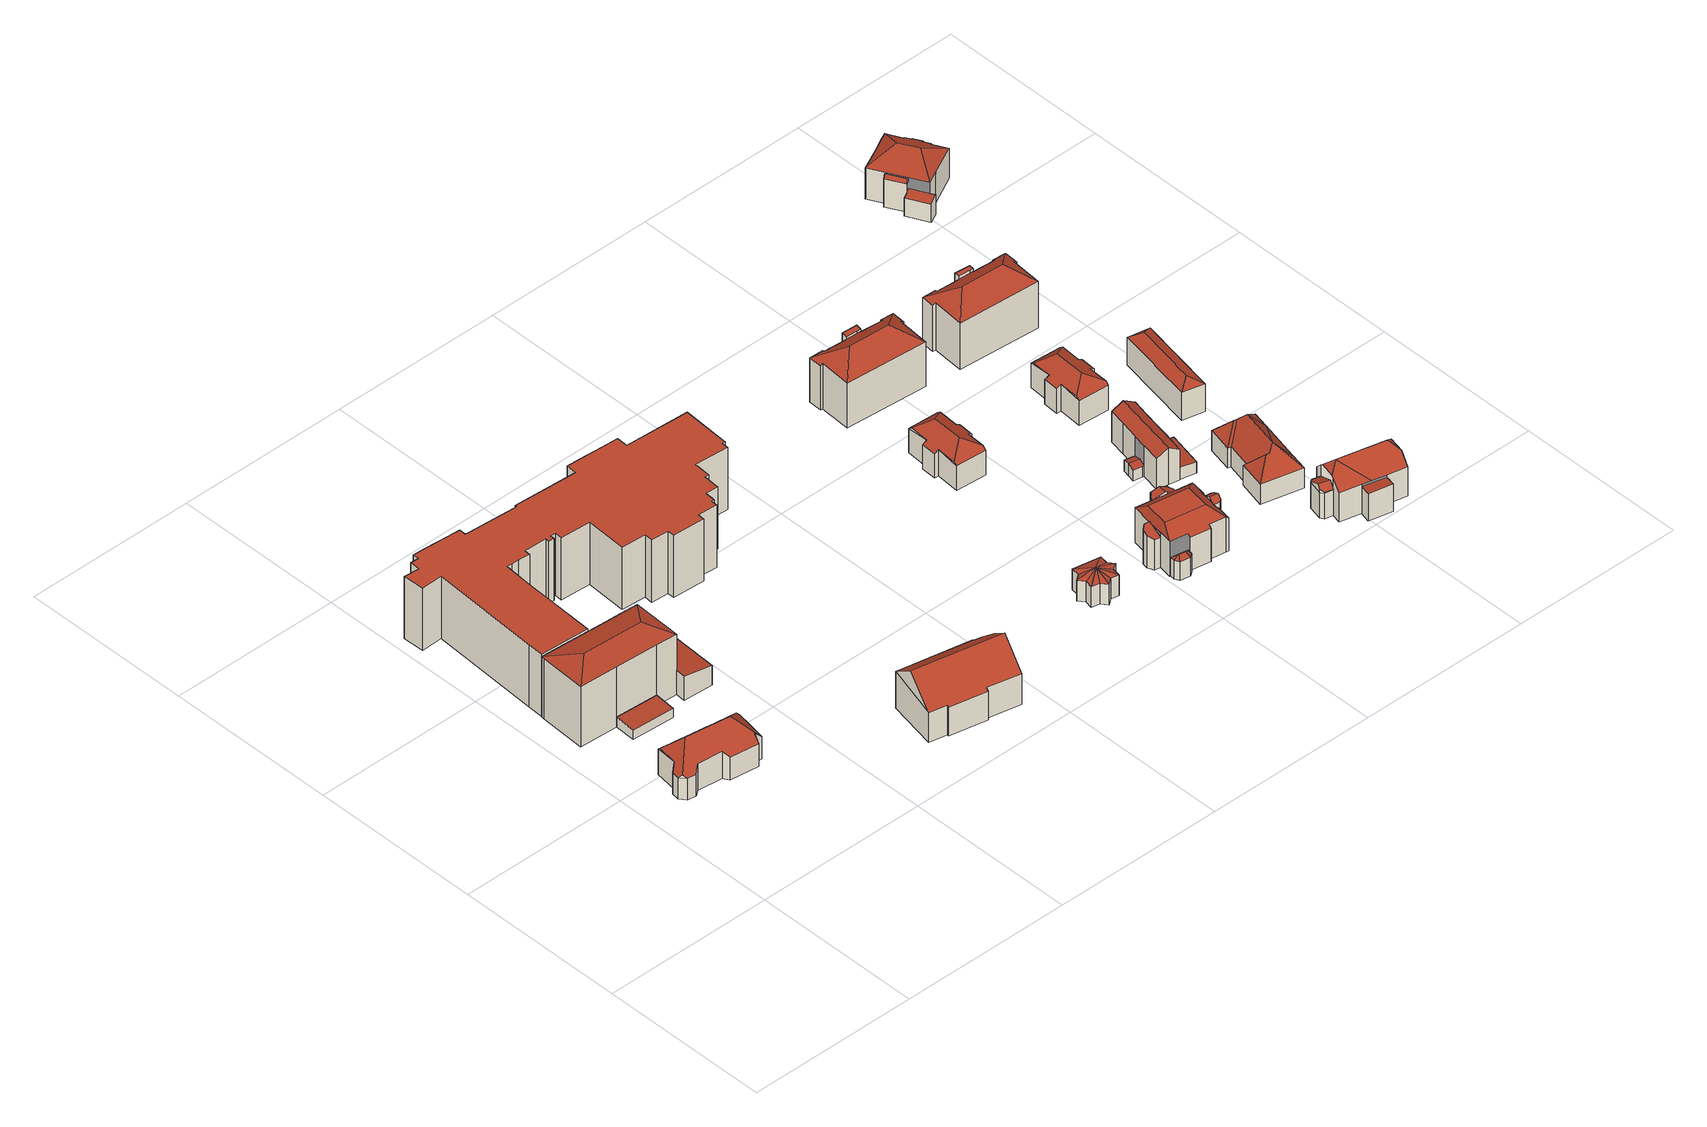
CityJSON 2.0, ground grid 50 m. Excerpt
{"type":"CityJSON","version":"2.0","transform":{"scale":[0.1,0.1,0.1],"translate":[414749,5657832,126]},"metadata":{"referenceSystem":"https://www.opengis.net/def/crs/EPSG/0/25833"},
"CityObjects":{
"building1":{"type":"Building","attributes":{"Dachtyp_tdc":"tdcFreeFormRoof","Gemeindeschluessel":14612000,"Dachneigung":44.97,"QualitaetDacherkennung":56,"Geometrietyp2DReferenz":"3000","measuredHeight":13.41,"function":"31001_9998","roofType":"5000"},"geometry":[{"type":"Solid","lod":"2","boundaries":[[[[0,1,2,3]],[[1,4,5,2]],[[4,6,7,5]],[[6,8,9,7]],[[8,10,11,9]],[[10,12,13,11]],[[12,14,15,13]],[[14,16,17,15]],[[16,18,19,17]],[[18,20,21,19]],[[20,22,23,21]],[[22,24,25,23]],[[24,26,27,25]],[[26,28,27]],[[28,29,30,27]],[[29,31,32,30]],[[31,33,34,32]],[[35,36,37,38]],[[36,39,40,37]],[[39,41,42,40]],[[41,43,44,42]],[[43,45,46,44]],[[45,47,48,46]],[[47,49,50,48]],[[49,51,52,50]],[[51,53,54,52]],[[53,55,56,54]],[[55,57,58,56]],[[57,0,3,58]],[[33,59,34]],[[59,60,61,34]],[[60,62,63,61]],[[62,64,65,63]],[[64,66,67,65]],[[66,68,69,67]],[[68,70,71,69]],[[70,72,73,71]],[[72,74,75,73]],[[74,76,77,75]],[[76,78,79,77]],[[78,80,81,79]],[[80,82,83,81]],[[82,84,85,83]],[[84,86,87,85]],[[86,88,89,87]],[[88,90,91,89]],[[90,92,93,91]],[[92,94,95,93]],[[94,35,38,95]],[[66,64,96,97,98,68]],[[99,100,88,86,84,101]],[[97,96,62,60,59,33,31,29,28,26,24,22,20,18,16,14,12,10,8,6,4,1,0,57,55,53,51,49,47,45,43,41,39,36,35,94,92,90,100,99]],[[70,98,97,99,101,82,80,78,76,74,72]],[[64,62,96]],[[70,68,98]],[[90,88,100]],[[84,82,101]],[[38,37,40,42,44,46,48,50,52,54,56,58,3,2,5,7,9,11,13,15,17,19,21,23,25,27,30,32,34,61,63,65,67,69,71,73,75,77,79,81,83,85,87,89,91,93,95]]]],"semantics":{"surfaces":[{"type":"WallSurface"},{"type":"RoofSurface"},{"type":"GroundSurface"}],"values":[[0,0,0,0,0,0,0,0,0,0,0,0,0,0,0,0,0,0,0,0,0,0,0,0,0,0,0,0,0,0,0,0,0,0,0,0,0,0,0,0,0,0,0,0,0,0,0,0,0,1,1,1,1,0,0,0,0,2]]}}]},
"building2":{"type":"Building","attributes":{"Dachtyp_tdc":"tdcPolyFlatRoof","Gemeindeschluessel":14612000,"Dachneigung":3.15,"QualitaetDacherkennung":56,"Geometrietyp2DReferenz":"3000","measuredHeight":3.17,"function":"31001_9998","roofType":"2100"},"geometry":[{"type":"Solid","lod":"2","boundaries":[[[[102,103,104,105]],[[103,106,107,104]],[[106,108,109,107]],[[108,102,105,109]],[[108,106,103,102]],[[105,104,107,109]]]],"semantics":{"surfaces":[{"type":"WallSurface"},{"type":"RoofSurface"},{"type":"GroundSurface"}],"values":[[0,0,0,0,1,2]]}}]},
"building3":{"type":"Building","attributes":{"name":"Gedenkstätte Bautzner Straße","Gemeindeschluessel":14612000,"Geometrietyp2DReferenz":"3000","function":"31001_3034","roofType":"9999"},"children":["building3-1","building3-2"]},
"building3-1":{"type":"BuildingPart","attributes":{"Dachtyp_tdc":"tdcPolyFlatRoof","Dachneigung":7.97,"QualitaetDacherkennung":81,"Geometrietyp2DReferenz":"3000","measuredHeight":7.47,"roofType":"2100"},"parents":["building3"],"geometry":[{"type":"MultiSurface","lod":"2","boundaries":[[[110,111,112,113]],[[111,114,115,112]],[[114,116,117,115]],[[118,119,120,121]],[[119,110,113,120]],[[119,118,116,114,111,110]],[[113,112,115,117,121,120]]],"semantics":{"surfaces":[{"type":"WallSurface"},{"type":"RoofSurface"},{"type":"GroundSurface"}],"values":[0,0,0,0,0,1,2]}}]},
"building3-2":{"type":"BuildingPart","attributes":{"Dachtyp_tdc":"tdcHipRoof","Dachneigung":15.6,"QualitaetDacherkennung":72,"Geometrietyp2DReferenz":"3000","measuredHeight":20.85,"roofType":"3200"},"parents":["building3"],"geometry":[{"type":"MultiSurface","lod":"2","boundaries":[[[122,123,124,125]],[[123,126,127,124]],[[126,128,129,127]],[[128,130,131,129]],[[130,132,118,121,131]],[[133,134,105,117,116]],[[134,135,109,105]],[[135,122,125,109]],[[133,132,136]],[[126,123,122,137]],[[132,130,128,126,137,136]],[[122,135,134,133,136,137]],[[125,124,127,129,131,121,117,105,109]]],"semantics":{"surfaces":[{"type":"WallSurface"},{"type":"RoofSurface"},{"type":"GroundSurface"}],"values":[0,0,0,0,0,0,0,0,1,1,1,1,2]}}]},
"building4":{"type":"Building","attributes":{"Dachtyp_tdc":"tdcPolyFlatRoof","Gemeindeschluessel":14612000,"Dachneigung":0,"QualitaetDacherkennung":18,"Geometrietyp2DReferenz":"3000","measuredHeight":19.45,"function":"31001_9998","roofType":"1000"},"geometry":[{"type":"Solid","lod":"2","boundaries":[[[[138,139,140,141]],[[139,142,143,140]],[[142,144,145,143]],[[144,146,147,145]],[[146,148,149,147]],[[148,150,151,149]],[[150,152,153,151]],[[152,154,155,153]],[[154,156,157,155]],[[156,158,159,157]],[[158,160,161,159]],[[160,162,163,161]],[[162,164,165,163]],[[164,166,167,165]],[[166,168,169,167]],[[168,170,171,169]],[[170,172,173,171]],[[172,174,175,173]],[[174,176,177,175]],[[176,178,179,177]],[[178,180,181,179]],[[180,182,183,181]],[[182,184,185,183]],[[184,186,187,185]],[[186,188,189,187]],[[188,190,191,189]],[[190,192,193,191]],[[192,194,195,193]],[[194,196,197,195]],[[196,198,199,197]],[[198,200,201,199]],[[200,202,203,201]],[[202,204,205,203]],[[204,206,207,205]],[[206,208,209,207]],[[208,210,211,209]],[[210,212,213,211]],[[212,214,215,213]],[[214,216,217,215]],[[218,219,220,221]],[[219,222,223,220]],[[222,224,225,223]],[[224,226,227,225]],[[226,228,229,227]],[[228,230,231,229]],[[230,232,233,231]],[[232,234,235,233]],[[234,236,237,235]],[[236,238,239,237]],[[216,218,221,217]],[[238,240,241,239]],[[240,242,243,241]],[[242,244,245,243]],[[246,247,248,249,244,242,240,238,236,234,232,230,228,226,224,222,219,218,216,214,212,210,208,206,204,202,200,198,196,194,192,190,188,186,184,182,180,178,176,174,172,170,168,166,164,162,160,158,156,154,152,150,148,146,144,142,139,138]],[[141,140,143,145,147,149,151,153,155,157,159,161,163,165,167,169,171,173,175,177,179,181,183,185,187,189,191,193,195,197,199,201,203,205,207,209,211,213,215,217,221,220,223,225,227,229,231,233,235,237,239,241,243,245,250,251,252,253]],[[244,249,250,245]],[[249,248,251,250]],[[248,247,252,251]],[[247,246,253,252]],[[246,138,141,253]]]],"semantics":{"surfaces":[{"type":"WallSurface"},{"type":"RoofSurface"},{"type":"GroundSurface"}],"values":[[0,0,0,0,0,0,0,0,0,0,0,0,0,0,0,0,0,0,0,0,0,0,0,0,0,0,0,0,0,0,0,0,0,0,0,0,0,0,0,0,0,0,0,0,0,0,0,0,0,0,0,0,0,1,2,0,0,0,0,0]]}}]},
"building5":{"type":"Building","attributes":{"Dachtyp_tdc":"tdcFreeFormRoof","Gemeindeschluessel":14612000,"Dachneigung":42.19,"QualitaetDacherkennung":40,"Geometrietyp2DReferenz":"3000","measuredHeight":16.57,"function":"31001_9998","roofType":"5000"},"geometry":[{"type":"Solid","lod":"2","boundaries":[[[[254,255,256,257]],[[255,258,259,256]],[[258,260,261,259]],[[260,262,263,261]],[[262,264,265,263]],[[264,266,267,265]],[[266,268,269,267]],[[268,270,271,269]],[[270,272,273,271]],[[272,274,275,273]],[[274,254,257,275]],[[276,262,260,258,255,254,277]],[[268,266,264,276,277,274,272,270]],[[264,262,276]],[[254,274,277]],[[257,256,259,261,263,265,267,269,271,273,275]]]],"semantics":{"surfaces":[{"type":"WallSurface"},{"type":"RoofSurface"},{"type":"GroundSurface"}],"values":[[0,0,0,0,0,0,0,0,0,0,0,1,1,0,0,2]]}}]},
"building6":{"type":"Building","attributes":{"Dachtyp_tdc":"tdcFreeFormRoof","Gemeindeschluessel":14612000,"Dachneigung":19.52,"QualitaetDacherkennung":87,"Geometrietyp2DReferenz":"3000","measuredHeight":7.8,"function":"31001_9998","roofType":"5000"},"geometry":[{"type":"Solid","lod":"2","boundaries":[[[[278,279,280,281]],[[279,282,283,280]],[[282,284,285,283]],[[284,286,287,285]],[[286,288,289,287]],[[288,290,291,289]],[[290,292,293,291]],[[292,294,295,293]],[[294,296,297,295]],[[296,298,299,297]],[[298,300,301,299]],[[300,302,303,301]],[[302,304,305,303]],[[304,278,281,305]],[[306,304,302]],[[307,306,302,300]],[[308,309,307,300,298]],[[310,308,298,296]],[[311,310,296,294]],[[311,294,292]],[[309,308,310,311,292,290]],[[312,309,290,288]],[[312,288,286]],[[313,312,286,284]],[[313,284,282]],[[312,313,282,279]],[[309,312,279,278]],[[306,307,309,278,304]],[[281,280,283,285,287,289,291,293,295,297,299,301,303,305]]]],"semantics":{"surfaces":[{"type":"WallSurface"},{"type":"RoofSurface"},{"type":"GroundSurface"}],"values":[[0,0,0,0,0,0,0,0,0,0,0,0,0,0,1,1,1,1,1,1,1,1,1,1,1,1,1,1,2]]}}]},
"building7":{"type":"Building","attributes":{"Dachtyp_tdc":"tdcFreeFormRoof","Gemeindeschluessel":14612000,"Dachneigung":31.27,"QualitaetDacherkennung":52,"Geometrietyp2DReferenz":"3000","measuredHeight":11.12,"function":"31001_9998","roofType":"5000"},"geometry":[{"type":"Solid","lod":"2","boundaries":[[[[314,315,316,317,318,319,320,321]],[[322,323,324]],[[325,326,327]],[[320,328,321]],[[329,317,316]],[[330,331,332,333,334,335,336,337,338,339,340,341]],[[323,322,331,330]],[[322,342,332,331]],[[342,343,333,332]],[[343,326,334,333]],[[326,325,335,334]],[[325,328,336,335]],[[328,320,337,336]],[[320,319,338,337]],[[319,318,339,338]],[[318,317,340,339]],[[317,329,341,340]],[[329,323,330,341]],[[325,327,314,321,328]],[[315,324,323,329,316]],[[322,324,315,314,327,326,343,342]]]],"semantics":{"surfaces":[{"type":"RoofSurface"},{"type":"WallSurface"},{"type":"GroundSurface"}],"values":[[0,1,1,1,1,2,1,1,1,1,1,1,1,1,1,1,1,1,0,0,0]]}}]},
"building8":{"type":"Building","attributes":{"Gemeindeschluessel":14612000,"Geometrietyp2DReferenz":"3000","function":"31001_9998","roofType":"9999"},"children":["building8-1","building8-2","building8-3","building8-4","building8-5"]},
"building8-1":{"type":"BuildingPart","attributes":{"Dachtyp_tdc":"tdcFreeFormRoof","Dachneigung":39.48,"QualitaetDacherkennung":26,"Geometrietyp2DReferenz":"3000","measuredHeight":6.83,"roofType":"5000"},"parents":["building8"],"geometry":[{"type":"MultiSurface","lod":"2","boundaries":[[[344,345,346,347]],[[345,348,349,346]],[[348,350,351,349]],[[350,352,353,351]],[[352,354,355,353]],[[356,357,350,348]],[[358,356,348,345]],[[358,345,344,359]],[[360,357,356,358,359,354]],[[360,354,352]],[[357,360,352,350]],[[355,361,347,346,349,351,353]]],"semantics":{"surfaces":[{"type":"WallSurface"},{"type":"RoofSurface"},{"type":"GroundSurface"}],"values":[0,0,0,0,0,1,1,1,1,1,1,2]}}]},
"building8-2":{"type":"BuildingPart","attributes":{"Dachtyp_tdc":"tdcFreeFormRoof","Dachneigung":15.06,"QualitaetDacherkennung":33,"Geometrietyp2DReferenz":"3000","measuredHeight":11.76,"roofType":"5000"},"parents":["building8"],"geometry":[{"type":"MultiSurface","lod":"2","boundaries":[[[362,363,364,365]],[[366,367,368,369]],[[367,370,371,368]],[[370,372,373,371]],[[372,374,375,373]],[[374,376,377,375]],[[376,378,379,377]],[[378,362,365,379]],[[374,372,370,367,366,380]],[[380,381,382,363,362,378,376,374]],[[365,364,383,384,369,368,371,373,375,377,379]]],"semantics":{"surfaces":[{"type":"WallSurface"},{"type":"RoofSurface"},{"type":"GroundSurface"}],"values":[0,0,0,0,0,0,0,0,1,1,2]}}]},
"building8-3":{"type":"BuildingPart","attributes":{"Dachtyp_tdc":"tdcCutTentRoof","Dachneigung":0.516,"QualitaetDacherkennung":58,"Geometrietyp2DReferenz":"3000","measuredHeight":13.67,"roofType":"9999"},"parents":["building8"],"geometry":[{"type":"MultiSurface","lod":"2","boundaries":[[[385,364,363]],[[385,386,387,364]],[[386,388,389,387]],[[388,390,391,389]],[[390,392,393,391]],[[392,394,395,393]],[[394,396,395]],[[397,398,399,400,401]],[[398,402,403,399]],[[402,404,405,403]],[[404,406,407,405]],[[406,408,409,407]],[[408,410,411,409]],[[410,412,413,411]],[[412,414,344,347,413]],[[415,416,417,418]],[[416,419,417]],[[386,385,381,420,366,421,422,423]],[[408,406,404,402,398,397,424,425,394,392,390,388,386,423,426]],[[415,427,414,412,410,408,426,428]],[[421,429,430,416,415,428,422]],[[428,426,423,422]],[[431,432,369,384,383,364,387,389,391,393,395,400,399,403,405,407,409,411,413,347,361,355,418,417]],[[430,429,431]],[[429,421,432,431]],[[421,366,369,432]]],"semantics":{"surfaces":[{"type":"WallSurface"},{"type":"RoofSurface"},{"type":"GroundSurface"}],"values":[0,0,0,0,0,0,0,0,0,0,0,0,0,0,0,0,0,1,1,1,1,1,2,0,0,0]}}]},
"building8-4":{"type":"BuildingPart","attributes":{"Dachtyp_tdc":"tdcFreeFormRoof","Dachneigung":31.29,"QualitaetDacherkennung":50,"Geometrietyp2DReferenz":"3000","measuredHeight":11.97,"roofType":"5000"},"parents":["building8"],"geometry":[{"type":"MultiSurface","lod":"2","boundaries":[[[396,433,434,395]],[[433,435,436,434]],[[435,437,438,436]],[[437,439,440,438]],[[439,441,399,440]],[[441,401,400,399]],[[442,443,444,424,401,441,439]],[[445,433,396,425,444,443]],[[435,445,443,442,437]],[[433,445,435]],[[437,442,439]],[[434,436,438,440,399,400,395]]],"semantics":{"surfaces":[{"type":"WallSurface"},{"type":"RoofSurface"},{"type":"GroundSurface"}],"values":[0,0,0,0,0,0,1,1,0,0,0,2]}}]},
"building8-5":{"type":"BuildingPart","attributes":{"Dachtyp_tdc":"tdcFreeFormRoof","Dachneigung":19.34,"QualitaetDacherkennung":22,"Geometrietyp2DReferenz":"3000","measuredHeight":11.02,"roofType":"5000"},"parents":["building8"],"geometry":[{"type":"MultiSurface","lod":"2","boundaries":[[[419,446,447,417]],[[446,448,449,447]],[[448,450,451,449]],[[450,452,453,451]],[[452,430,431,453]],[[446,419,454,455,450,448]],[[454,430,452,455]],[[419,430,454]],[[452,450,455]],[[417,447,449,451,453,431]]],"semantics":{"surfaces":[{"type":"WallSurface"},{"type":"RoofSurface"},{"type":"GroundSurface"}],"values":[0,0,0,0,0,1,1,0,0,2]}}]},
"building9":{"type":"Building","attributes":{"Gemeindeschluessel":14612000,"Geometrietyp2DReferenz":"3000","function":"31001_9998","roofType":"9999"},"children":["building9-1","building9-2"]},
"building9-1":{"type":"BuildingPart","attributes":{"Dachtyp_tdc":"tdcHipRoof","Dachneigung":31.87,"QualitaetDacherkennung":64,"Geometrietyp2DReferenz":"3000","measuredHeight":18.07,"roofType":"3200"},"parents":["building9"],"geometry":[{"type":"MultiSurface","lod":"2","boundaries":[[[456,457,458,459]],[[457,460,461,458]],[[460,462,463,461]],[[462,464,465,463]],[[464,466,467,465]],[[466,468,469,467]],[[468,470,471,469]],[[470,472,473,471]],[[472,474,475,473]],[[474,476,477,475]],[[476,478,479,477]],[[478,480,481,479]],[[480,482,483,481]],[[476,474,472,470,484]],[[468,466,464,462,485]],[[470,468,485,484]],[[462,460,457,456,482,480,478,476,484,485]],[[483,459,458,461,463,465,467,469,471,473,475,477,479,481]]],"semantics":{"surfaces":[{"type":"WallSurface"},{"type":"RoofSurface"},{"type":"GroundSurface"}],"values":[0,0,0,0,0,0,0,0,0,0,0,0,0,1,1,1,1,2]}}]},
"building9-2":{"type":"BuildingPart","attributes":{"Dachtyp_tdc":"tdcPolyFlatRoof","Dachneigung":9.2,"QualitaetDacherkennung":38,"Geometrietyp2DReferenz":"3000","measuredHeight":15.44,"roofType":"2100"},"parents":["building9"],"geometry":[{"type":"MultiSurface","lod":"2","boundaries":[[[486,487,459,488]],[[487,456,459]],[[489,483,482]],[[489,490,491,483]],[[490,486,488,491]],[[490,489,487,486]],[[488,459,483,491]]],"semantics":{"surfaces":[{"type":"WallSurface"},{"type":"RoofSurface"},{"type":"GroundSurface"}],"values":[0,0,0,0,0,1,2]}}]},
"building10":{"type":"Building","attributes":{"Gemeindeschluessel":14612000,"Geometrietyp2DReferenz":"3000","function":"31001_9998","roofType":"9999"},"children":["building10-1","building10-2"]},
"building10-1":{"type":"BuildingPart","attributes":{"Dachtyp_tdc":"tdcGableRoof","Dachneigung":30.83,"QualitaetDacherkennung":59,"Geometrietyp2DReferenz":"3000","measuredHeight":11.52,"roofType":"3100"},"parents":["building10"],"geometry":[{"type":"MultiSurface","lod":"2","boundaries":[[[492,493,494,495]],[[493,496,497,494]],[[496,498,499,497]],[[498,500,501,499]],[[500,502,503,501]],[[502,504,503]],[[505,506,507]],[[505,508,509,506]],[[508,510,511,509]],[[510,512,513,511]],[[512,514,515,513]],[[514,516,517,515]],[[516,492,495,517]],[[512,510,508,505,502,500,498]],[[498,496,493,492,516,514,512]],[[495,494,497,499,501,503,518,506,509,511,513,515,517]]],"semantics":{"surfaces":[{"type":"WallSurface"},{"type":"RoofSurface"},{"type":"GroundSurface"}],"values":[0,0,0,0,0,0,0,0,0,0,0,0,0,1,1,2]}}]},
"building10-2":{"type":"BuildingPart","attributes":{"Dachtyp_tdc":"tdcGableRoof","Dachneigung":16.11,"QualitaetDacherkennung":32,"Geometrietyp2DReferenz":"3000","measuredHeight":3.92,"roofType":"3100"},"parents":["building10"],"geometry":[{"type":"MultiSurface","lod":"2","boundaries":[[[504,519,520,503]],[[519,521,522,520]],[[521,523,524,522]],[[523,525,526,524]],[[525,527,528,526]],[[527,507,506,528]],[[523,521,519,504,529]],[[529,507,527,525,523]],[[506,518,503,520,522,524,526,528]]],"semantics":{"surfaces":[{"type":"WallSurface"},{"type":"RoofSurface"},{"type":"GroundSurface"}],"values":[0,0,0,0,0,0,1,1,2]}}]},
"building11":{"type":"Building","attributes":{"Dachtyp_tdc":"tdcPolyFlatRoof","Gemeindeschluessel":14612000,"Dachneigung":3.4,"QualitaetDacherkennung":66,"Geometrietyp2DReferenz":"3000","measuredHeight":3.81,"function":"31001_9998","roofType":"2100"},"geometry":[{"type":"Solid","lod":"2","boundaries":[[[[530,531,532,533]],[[531,534,535,532]],[[534,536,537,535]],[[536,538,539,537]],[[538,530,533,539]],[[538,536,534,531,530]],[[533,532,535,537,539]]]],"semantics":{"surfaces":[{"type":"WallSurface"},{"type":"RoofSurface"},{"type":"GroundSurface"}],"values":[[0,0,0,0,0,1,2]]}}]},
"building12":{"type":"Building","attributes":{"Dachtyp_tdc":"tdcFreeFormRoof","Gemeindeschluessel":14612000,"Dachneigung":31,"QualitaetDacherkennung":53,"Geometrietyp2DReferenz":"3000","measuredHeight":11.06,"function":"31001_9998","roofType":"5000"},"geometry":[{"type":"Solid","lod":"2","boundaries":[[[[540,541,542,543]],[[541,544,545,542]],[[544,546,547,545]],[[546,548,549,547]],[[548,550,551,549]],[[550,552,553,551]],[[552,554,555,553]],[[554,556,557,555]],[[556,558,559,557]],[[558,560,561,559]],[[560,562,563,561]],[[562,540,543,563]],[[564,565,552,550,566]],[[562,567,568,569,540]],[[568,564,566,548,546,544,541,569]],[[554,565,564,568,567,560,558,556]],[[541,540,569]],[[550,548,566]],[[554,552,565]],[[562,560,567]],[[543,542,545,547,549,551,553,555,557,559,561,563]]]],"semantics":{"surfaces":[{"type":"WallSurface"},{"type":"RoofSurface"},{"type":"GroundSurface"}],"values":[[0,0,0,0,0,0,0,0,0,0,0,0,1,1,1,1,0,0,0,0,2]]}}]},
"building13":{"type":"Building","attributes":{"Dachtyp_tdc":"tdcFreeFormRoof","Gemeindeschluessel":14612000,"Dachneigung":48.65,"QualitaetDacherkennung":15,"Geometrietyp2DReferenz":"3000","measuredHeight":12.59,"function":"31001_9998","roofType":"5000"},"geometry":[{"type":"Solid","lod":"2","boundaries":[[[[570,571,572,573]],[[571,574,575,572]],[[574,576,577,575]],[[576,578,579,577]],[[578,580,581,579]],[[580,582,583,581]],[[582,584,585,583]],[[584,586,587,585]],[[586,588,589,587]],[[588,570,573,589]],[[590,584,582]],[[591,584,590]],[[591,586,584]],[[586,591,588]],[[592,593,590,582,580]],[[592,580,578]],[[593,592,578,576]],[[594,591,590,593,576,574]],[[595,594,574,571]],[[595,571,570]],[[591,594,595,570,588]],[[573,572,575,577,579,581,583,585,587,589]]]],"semantics":{"surfaces":[{"type":"WallSurface"},{"type":"RoofSurface"},{"type":"GroundSurface"}],"values":[[0,0,0,0,0,0,0,0,0,0,1,1,1,1,1,1,1,1,1,1,1,2]]}}]},
"building14":{"type":"Building","attributes":{"Gemeindeschluessel":14612000,"Geometrietyp2DReferenz":"3000","function":"31001_9998","roofType":"9999"},"children":["building14-1","building14-2","building14-3","building14-4"]},
"building14-1":{"type":"BuildingPart","attributes":{"Dachtyp_tdc":"tdcHippedGableRoof","Dachneigung":43.84,"QualitaetDacherkennung":66,"Geometrietyp2DReferenz":"3000","measuredHeight":14.45,"roofType":"3300"},"parents":["building14"],"geometry":[{"type":"MultiSurface","lod":"2","boundaries":[[[596,597,598,599]],[[597,600,598]],[[601,602,603,604,605]],[[602,606,607,603]],[[606,608,609,607]],[[610,611,612,613]],[[611,614,615,612]],[[614,616,617,615]],[[616,618,619,617]],[[618,620,621,619]],[[620,622,623,621]],[[622,624,623]],[[625,626,627]],[[625,596,599,626]],[[618,616,628]],[[629,630,631]],[[616,614,611,610,632,631,628]],[[632,608,606,602,601,629,631]],[[633,622,620,618,628,631]],[[630,597,596,625,633,631]],[[599,598,634,635,604,603,607,636,612,615,617,619,621,623,637,626]]],"semantics":{"surfaces":[{"type":"WallSurface"},{"type":"RoofSurface"},{"type":"GroundSurface"}],"values":[0,0,0,0,0,0,0,0,0,0,0,0,0,0,1,1,1,1,1,1,2]}}]},
"building14-2":{"type":"BuildingPart","attributes":{"Dachtyp_tdc":"tdcPolyFlatRoof","Dachneigung":4.74,"QualitaetDacherkennung":50,"Geometrietyp2DReferenz":"3000","measuredHeight":8.52,"roofType":"2100"},"parents":["building14"],"geometry":[{"type":"MultiSurface","lod":"2","boundaries":[[[638,627,626,639]],[[624,640,641,623]],[[640,638,639,641]],[[640,624,642,627,638]],[[639,626,637,623,641]]],"semantics":{"surfaces":[{"type":"WallSurface"},{"type":"RoofSurface"},{"type":"GroundSurface"}],"values":[0,0,0,1,2]}}]},
"building14-3":{"type":"BuildingPart","attributes":{"Dachtyp_tdc":"tdcPolyFlatRoof","Dachneigung":0,"QualitaetDacherkennung":53,"Geometrietyp2DReferenz":"3000","measuredHeight":4.84,"roofType":"1000"},"parents":["building14"],"geometry":[{"type":"MultiSurface","lod":"2","boundaries":[[[609,643,644,607]],[[643,645,646,644]],[[645,613,612,646]],[[613,645,643,609,647]],[[607,644,646,612,636]]],"semantics":{"surfaces":[{"type":"WallSurface"},{"type":"RoofSurface"},{"type":"GroundSurface"}],"values":[0,0,0,1,2]}}]},
"building14-4":{"type":"BuildingPart","attributes":{"Dachtyp_tdc":"tdcFreeFormRoof","Dachneigung":25.86,"QualitaetDacherkennung":14,"Geometrietyp2DReferenz":"3000","measuredHeight":10.01,"roofType":"5000"},"parents":["building14"],"geometry":[{"type":"MultiSurface","lod":"2","boundaries":[[[600,648,649,598]],[[648,650,651,649]],[[650,652,653,651]],[[652,654,655,653]],[[654,605,604,655]],[[656,657,658,659,660,661]],[[659,662,605,654,663,660]],[[650,661,660,663,652]],[[652,663,654]],[[648,656,661,650]],[[600,657,656,648]],[[649,651,653,655,604,635,634,598]]],"semantics":{"surfaces":[{"type":"WallSurface"},{"type":"RoofSurface"},{"type":"GroundSurface"}],"values":[0,0,0,0,0,1,1,0,0,0,0,2]}}]},
"building15":{"type":"Building","attributes":{"Gemeindeschluessel":14612000,"Geometrietyp2DReferenz":"3000","function":"31001_9998","roofType":"9999"},"children":["building15-1","building15-2"]},
"building15-1":{"type":"BuildingPart","attributes":{"Dachtyp_tdc":"tdcHipRoof","Dachneigung":30.81,"QualitaetDacherkennung":68,"Geometrietyp2DReferenz":"3000","measuredHeight":18.36,"roofType":"3200"},"parents":["building15"],"geometry":[{"type":"MultiSurface","lod":"2","boundaries":[[[664,665,666,667]],[[665,668,669,666]],[[668,670,671,669]],[[670,672,673,671]],[[672,674,675,673]],[[674,676,677,675]],[[676,678,679,677]],[[678,680,681,679]],[[680,682,683,681]],[[682,684,685,683]],[[684,686,687,685]],[[686,688,687]],[[688,689,690,687]],[[689,691,692,690]],[[691,693,694,692]],[[688,686,684,682,680,695]],[[678,676,674,672,670,696]],[[680,678,696,695]],[[670,668,665,664,693,691,689,688,695,696]],[[694,667,666,669,671,673,675,677,679,681,683,685,687,690,692]]],"semantics":{"surfaces":[{"type":"WallSurface"},{"type":"RoofSurface"},{"type":"GroundSurface"}],"values":[0,0,0,0,0,0,0,0,0,0,0,0,0,0,0,1,1,1,1,2]}}]},
"building15-2":{"type":"BuildingPart","attributes":{"Dachtyp_tdc":"tdcPolyFlatRoof","Dachneigung":0,"QualitaetDacherkennung":40,"Geometrietyp2DReferenz":"3000","measuredHeight":15.67,"roofType":"1000"},"parents":["building15"],"geometry":[{"type":"MultiSurface","lod":"2","boundaries":[[[697,698,699,694,693]],[[698,700,701,699]],[[700,702,664,667,701]],[[702,700,698,697]],[[694,699,701,667]]],"semantics":{"surfaces":[{"type":"WallSurface"},{"type":"RoofSurface"},{"type":"GroundSurface"}],"values":[0,0,0,1,2]}}]},
"building16":{"type":"Building","attributes":{"Dachtyp_tdc":"tdcFreeFormRoof","Gemeindeschluessel":14612000,"Dachneigung":27.84,"QualitaetDacherkennung":8,"Geometrietyp2DReferenz":"3000","measuredHeight":10.43,"function":"31001_9998","roofType":"5000"},"geometry":[{"type":"Solid","lod":"2","boundaries":[[[[703,704,705,706]],[[704,707,708,705]],[[707,709,710,708]],[[709,703,706,710]],[[711,712,709,707]],[[711,707,704]],[[712,711,704,703]],[[712,703,709]],[[706,705,708,710]]]],"semantics":{"surfaces":[{"type":"WallSurface"},{"type":"RoofSurface"},{"type":"GroundSurface"}],"values":[[0,0,0,0,1,1,1,1,2]]}}]},
"building17":{"type":"Building","attributes":{"Gemeindeschluessel":14612000,"Geometrietyp2DReferenz":"3000","function":"31001_9998","roofType":"9999"},"children":["building17-1","building17-2","building17-3"]},
"building17-1":{"type":"BuildingPart","attributes":{"Dachtyp_tdc":"tdcPolyFlatRoof","Dachneigung":14.87,"QualitaetDacherkennung":42,"Geometrietyp2DReferenz":"3000","measuredHeight":6.38,"roofType":"2100"},"parents":["building17"],"geometry":[{"type":"MultiSurface","lod":"2","boundaries":[[[713,714,715,716]],[[714,717,718,715]],[[717,719,720,718]],[[719,721,722,720]],[[719,717,714,713,723,721]],[[722,724,716,715,718,720]]],"semantics":{"surfaces":[{"type":"WallSurface"},{"type":"RoofSurface"},{"type":"GroundSurface"}],"values":[0,0,0,0,1,2]}}]},
"building17-2":{"type":"BuildingPart","attributes":{"Dachtyp_tdc":"tdcHipRoof","Dachneigung":18.14,"QualitaetDacherkennung":30,"Geometrietyp2DReferenz":"3000","measuredHeight":12.38,"roofType":"3200"},"parents":["building17"],"geometry":[{"type":"MultiSurface","lod":"2","boundaries":[[[725,726,727,728]],[[726,729,730,727]],[[729,731,732,730]],[[731,733,734,732]],[[733,735,736,734]],[[735,737,738,736]],[[737,739,740,738]],[[739,741,742,740]],[[741,743,744,742]],[[743,745,746,744]],[[745,747,748,746]],[[747,749,750,748]],[[749,751,752,750]],[[751,753,754,752]],[[753,755,713,716,754]],[[756,757,758]],[[756,725,728,757]],[[755,753,751,759]],[[733,731,729,726,725,760]],[[751,749,747,745,743,741,739,737,735,733,760,759]],[[725,756,755,759,760]],[[728,727,730,732,734,736,738,740,742,744,746,748,750,752,754,716,724,757]]],"semantics":{"surfaces":[{"type":"WallSurface"},{"type":"RoofSurface"},{"type":"GroundSurface"}],"values":[0,0,0,0,0,0,0,0,0,0,0,0,0,0,0,0,0,1,1,1,1,2]}}]},
"building17-3":{"type":"BuildingPart","attributes":{"Dachtyp_tdc":"tdcFreeFormRoof","Dachneigung":59.77,"QualitaetDacherkennung":29,"Geometrietyp2DReferenz":"3000","measuredHeight":9.95,"roofType":"5000"},"parents":["building17"],"geometry":[{"type":"MultiSurface","lod":"2","boundaries":[[[761,762,763,722,721]],[[762,758,757,763]],[[764,765,766,758]],[[764,758,762]],[[765,764,762,761]],[[765,761,766]],[[722,763,757,724]]],"semantics":{"surfaces":[{"type":"WallSurface"},{"type":"RoofSurface"},{"type":"GroundSurface"}],"values":[0,0,1,0,1,0,2]}}]}
},
"vertices":[
[237,472,108],[238,472,107],[238,472,36],[237,472,36],[239,472,107],[239,472,36],[240,472,107],[240,472,36],[241,472,107],[241,472,36],[242,472,107],[242,472,36],[243,471,107],[243,471,36],[244,471,107],[244,471,36],[245,471,107],[245,471,36],[246,470,108],[246,470,36],[247,470,108],[247,470,36],[247,469,108],[247,469,36],[248,469,109],[248,469,36],[249,468,109],[249,468,36],[249,468,110],[250,467,110],[250,467,36],[250,466,111],[250,466,36],[251,465,112],[251,465,36],[186,482,105],[185,472,115],[185,472,36],[186,482,36],[229,466,114],[229,466,36],[230,467,113],[230,467,36],[230,468,112],[230,468,36],[231,468,112],[231,468,36],[231,469,111],[231,469,36],[232,470,110],[232,470,36],[233,470,110],[233,470,36],[234,471,109],[234,471,36],[235,471,108],[235,471,36],[236,472,108],[236,472,36],[251,465,113],[252,464,113],[252,464,36],[252,463,114],[252,463,36],[344,451,105],[344,451,36],[333,404,109],[333,404,36],[326,355,107],[326,355,36],[305,357,126],[305,357,36],[303,340,106],[303,340,36],[219,351,106],[219,351,36],[209,367,121],[209,367,36],[136,375,119],[136,375,36],[119,363,104],[119,363,36],[95,366,103],[95,366,36],[81,384,103],[81,384,36],[85,407,103],[85,407,36],[99,418,120],[99,418,36],[108,482,116],[108,482,36],[160,475,115],[160,475,36],[162,485,105],[162,485,36],[335,452,114],[272,404,170],[309,357,126],[140,422,170],[108,476,121],[88,376,112],
[276,665,73],[273,605,70],[273,605,41],[276,665,41],[149,612,70],[149,612,41],[152,672,73],[152,672,41],
[433,829,103],[422,628,103],[422,628,41],[433,829,41],[335,633,116],[335,633,41],[337,661,116],[337,661,41],[345,805,116],[347,834,116],[347,834,41],[345,805,41],
[39,678,229],[47,812,229],[47,812,41],[39,678,41],[48,822,229],[48,822,41],[191,814,229],[191,814,41],[214,812,229],[214,812,41],[345,805,229],[337,661,229],[276,665,229],[152,672,229],[292,735,249],[113,745,249],
[48,822,236],[51,868,236],[51,868,42],[48,822,42],[71,1193,236],[71,1193,42],[8,1192,236],[8,1192,42],[7,1254,236],[7,1254,42],[51,1251,236],[51,1251,42],[53,1280,236],[53,1280,42],[76,1279,236],[76,1279,42],[77,1297,236],[77,1297,42],[113,1295,236],[113,1295,42],[183,1290,236],[183,1290,42],[220,1287,236],[220,1287,42],[219,1267,236],[219,1267,42],[229,1266,236],[229,1266,42],[370,1257,236],[370,1257,42],[377,1257,236],[377,1257,42],[378,1262,236],[378,1262,42],[564,1251,236],[564,1251,42],[567,1282,236],[567,1282,42],[605,1280,236],[605,1280,42],[675,1276,236],[675,1276,42],[723,1273,236],[723,1273,42],[721,1240,236],[721,1240,42],[909,1229,236],[909,1229,42],[900,1088,236],[900,1088,42],[891,1088,236],[891,1088,42],[890,1069,236],[890,1069,42],[792,1075,236],[792,1075,42],[789,1027,236],[789,1027,42],[777,1027,236],[777,1027,42],[774,980,236],[774,980,42],[737,982,236],[737,982,42],[736,959,236],[736,959,42],[735,952,236],[735,952,42],[727,952,236],[727,952,42],[726,933,236],[726,933,42],[670,936,236],[670,936,42],[669,918,236],[669,918,42],[575,923,236],[575,923,42],[576,943,236],[576,943,42],[526,946,236],[528,971,236],[528,971,42],[526,946,42],[456,975,236],[456,975,42],[463,1095,236],[463,1095,42],[375,1100,236],[375,1100,42],[376,1121,236],[376,1121,42],[362,1122,236],[362,1122,42],[361,1110,236],[361,1110,42],[344,1111,236],[344,1111,42],[345,1122,236],[345,1122,42],[280,1125,236],[280,1125,42],[279,1108,236],[279,1108,42],[246,1110,236],[246,1110,42],[225,1111,236],[225,1111,42],[191,814,236],[204,1038,236],[206,1071,236],[209,1112,236],[209,1112,42],[206,1071,42],[204,1038,42],[191,814,42],
[709,297,121],[921,255,121],[921,255,7],[709,297,7],[920,250,125],[920,250,7],[947,244,124],[947,244,7],[962,222,138],[962,222,7],[936,100,102],[936,100,7],[840,120,103],[840,120,7],[838,113,96],[838,113,7],[730,135,96],[730,135,7],[730,140,100],[730,140,7],[679,150,100],[679,150,7],[952,176,173],[695,229,173],
[1383,255,70],[1379,232,70],[1379,232,6],[1383,255,6],[1356,236,70],[1356,236,6],[1338,223,70],[1338,223,6],[1325,241,70],[1325,241,6],[1301,245,70],[1301,245,6],[1305,268,70],[1305,268,6],[1292,285,70],[1292,285,6],[1291,286,70],[1291,286,6],[1310,300,70],[1310,300,6],[1313,324,70],[1313,324,6],[1393,310,70],[1393,310,6],[1389,286,70],[1389,286,6],[1402,268,70],[1402,268,6],[1351,278,83],[1349,279,84],[1345,279,84],[1347,278,84],[1344,279,83],[1294,286,71],[1347,277,84],[1346,276,84],
[1380,786,155],[1386,875,155],[1344,913,127],[1340,856,127],[1327,857,119],[1325,813,119],[1337,812,127],[1333,753,127],[1430,850,127],[1435,918,120],[1434,908,127],[1422,738,120],[1427,805,127],[1423,748,128],[1332,744,120],[1345,924,119],[1435,918,44],[1430,850,44],[1442,849,44],[1439,805,44],[1427,805,44],[1422,738,44],[1332,744,44],[1337,812,44],[1325,813,44],[1327,857,44],[1340,856,44],[1345,924,44],[1442,849,120],[1439,805,120],
[1551,168,81],[1550,161,81],[1550,161,23],[1551,168,23],[1538,152,81],[1538,152,23],[1508,157,81],[1508,157,23],[1501,171,81],[1501,171,23],[1503,185,81],[1503,185,23],[1534,166,92],[1517,169,92],[1540,167,90],[1553,176,81],[1512,172,90],[1553,176,23],
[1644,324,126],[1642,312,126],[1642,312,23],[1644,324,23],[1576,323,132],[1578,333,132],[1578,333,23],[1576,323,23],[1587,341,134],[1587,341,23],[1588,346,134],[1588,346,23],[1614,342,141],[1614,342,23],[1636,338,131],[1636,338,23],[1636,333,131],[1636,333,23],[1610,317,141],[1630,314,132],[1632,313,131],[1632,313,23],[1610,317,23],
[1642,312,132],[1686,304,132],[1686,304,23],[1691,303,127],[1691,303,23],[1684,262,127],[1684,262,23],[1679,263,132],[1679,263,23],[1677,251,132],[1677,251,23],[1677,251,130],[1670,214,132],[1670,213,132],[1670,213,23],[1670,214,23],[1670,214,130],[1667,201,132],[1667,201,23],[1674,200,126],[1674,200,23],[1667,157,126],[1667,157,23],[1660,158,132],[1660,158,23],[1612,166,132],[1612,166,23],[1610,158,125],[1610,158,23],[1551,168,125],[1500,185,132],[1507,224,132],[1507,224,23],[1500,185,23],[1507,224,117],[1610,317,132],[1526,332,132],[1530,293,159],[1648,273,159],[1670,216,132],[1676,248,132],[1634,200,160],[1553,176,132],[1517,220,160],[1515,271,131],[1515,271,132],[1515,271,23],[1526,332,23],
[1696,248,130],[1696,248,23],[1699,242,130],[1699,242,23],[1694,213,130],[1694,213,23],[1689,210,130],[1689,210,23],[1670,213,130],[1694,213,133],[1696,225,143],[1673,229,143],[1699,242,133],
[1491,227,117],[1491,227,23],[1483,244,123],[1483,244,23],[1486,262,129],[1486,262,23],[1501,274,132],[1501,274,23],[1515,270,134],[1499,272,134],
[1447,1197,192],[1513,1192,192],[1513,1192,49],[1447,1197,49],[1514,1200,187],[1514,1200,49],[1553,1197,187],[1553,1197,49],[1550,1158,186],[1550,1158,49],[1542,1159,191],[1542,1159,49],[1536,1067,188],[1536,1067,49],[1296,1084,188],[1296,1084,49],[1302,1176,191],[1302,1176,49],[1295,1176,186],[1295,1176,49],[1297,1215,187],[1297,1215,49],[1337,1213,187],[1337,1213,49],[1336,1205,192],[1336,1205,49],[1402,1200,192],[1402,1200,49],[1359,1145,229],[1482,1137,229],
[1448,1212,203],[1447,1197,200],[1448,1212,49],[1402,1200,200],[1403,1215,203],[1403,1215,49],
[1776,520,126],[1768,481,126],[1768,481,30],[1776,520,30],[1755,419,126],[1755,419,30],[1724,425,145],[1724,425,30],[1691,432,125],[1691,432,30],[1702,487,125],[1702,487,30],[1702,487,63],[1711,529,125],[1711,529,30],[1711,529,63],[1722,581,125],[1722,581,30],[1733,632,125],[1733,632,30],[1765,625,145],[1765,625,30],[1797,618,126],[1797,618,30],[1786,568,126],[1786,568,30],[1707,507,30],
[1698,488,63],[1698,488,30],[1672,493,63],[1672,493,30],[1677,513,69],[1677,513,30],[1682,535,63],[1682,535,30],[1707,530,63],[1707,530,30],[1707,507,69],
[1755,419,70],[1768,481,70],[1768,481,32],[1755,419,32],[1776,520,70],[1776,520,32],[1823,512,67],[1823,512,32],[1800,409,67],[1800,409,32],
[1707,717,120],[1712,785,127],[1712,785,44],[1707,717,44],[1699,786,120],[1699,786,44],[1702,830,120],[1702,830,44],[1715,829,127],[1715,829,44],[1720,897,120],[1720,897,44],[1810,891,120],[1810,891,44],[1805,823,127],[1805,823,44],[1817,822,120],[1817,822,44],[1814,778,120],[1814,778,44],[1802,779,127],[1802,779,44],[1797,711,120],[1797,711,44],[1761,850,154],[1809,881,127],[1719,887,127],[1798,720,127],[1755,758,154],[1708,727,127],
[1846,238,75],[1865,317,75],[1865,317,13],[1846,238,13],[1873,315,75],[1873,315,13],[1890,385,75],[1890,385,13],[1881,387,75],[1881,387,13],[1898,460,75],[1898,460,13],[2015,433,75],[2015,433,13],[2004,385,75],[2004,385,13],[1976,262,75],[1976,262,13],[1964,210,75],[1964,210,13],[1948,391,139],[1922,277,139],[1927,415,118],[1935,413,118],[1904,266,122],[1895,268,122],
[1941,64,101],[1947,91,127],[1947,91,10],[1941,64,10],[1947,91,89],[1961,150,123],[1965,168,104],[1965,168,10],[1961,150,10],[1961,150,89],[2015,157,103],[2015,157,10],[2015,157,104],[2015,157,58],[2098,137,104],[2098,137,103],[2098,137,10],[2098,137,58],[2149,125,104],[2149,125,10],[2143,99,130],[2143,99,10],[2131,50,130],[2131,50,10],[2124,21,101],[2124,21,10],[2069,34,101],[2069,34,10],[2069,34,93],[2000,50,101],[2000,50,10],[2000,50,93],[2113,81,155],[1958,140,132],[1948,96,132],[1975,113,155],[2049,149,104],[2028,44,101],[1948,96,10],[1958,140,10],[2049,149,10],[2028,44,10],
[1993,20,95],[1993,20,10],[2061,4,95],[2061,4,10],[2028,44,93],
[2025,200,58],[2025,200,10],[2108,181,58],[2108,181,10],[2049,149,58],
[1924,96,89],[1924,96,10],[1917,106,89],[1917,106,10],[1927,149,89],[1927,149,10],[1938,155,89],[1938,155,10],[1924,96,92],[1947,91,92],[1948,96,98],[1951,106,110],[1919,114,110],[1917,106,101],[1958,140,93],[1927,149,92],
[1792,1173,192],[1859,1168,192],[1859,1168,45],[1792,1173,45],[1859,1176,188],[1859,1176,45],[1897,1173,188],[1897,1173,45],[1898,1173,187],[1898,1173,45],[1896,1133,186],[1896,1133,45],[1888,1134,192],[1888,1134,45],[1881,1042,190],[1881,1042,45],[1641,1059,190],[1641,1059,45],[1648,1151,192],[1648,1151,45],[1640,1152,187],[1640,1152,45],[1643,1191,187],[1643,1191,45],[1643,1191,188],[1682,1188,188],[1682,1188,45],[1682,1180,192],[1682,1180,45],[1748,1176,192],[1748,1176,45],[1704,1120,229],[1831,1112,229],
[1748,1176,202],[1749,1191,202],[1749,1191,45],[1793,1187,202],[1793,1187,45],[1792,1173,202],
[2011,792,124],[1965,554,124],[1965,554,37],[2011,792,37],[1903,569,124],[1903,569,37],[1947,805,124],[1947,805,37],[1940,593,141],[1975,776,141],
[1955,1494,142],[1962,1482,142],[1962,1482,79],[1955,1494,79],[1935,1469,135],[1935,1469,79],[1904,1530,135],[1904,1530,79],[1918,1537,139],[1918,1537,79],[1930,1543,142],[1930,1543,79],
[1880,1639,176],[1945,1672,173],[1945,1672,79],[1880,1639,79],[1959,1680,172],[1959,1680,79],[1976,1689,172],[1976,1689,79],[2004,1703,171],[2004,1703,79],[2025,1661,171],[2025,1661,79],[2031,1664,167],[2031,1664,79],[2040,1648,167],[2040,1648,79],[2044,1650,164],[2044,1650,79],[2056,1626,164],[2056,1626,79],[2051,1624,167],[2051,1624,79],[2062,1604,167],[2062,1604,79],[2056,1601,171],[2056,1601,79],[2078,1558,171],[2078,1558,79],[1991,1513,174],[1991,1513,79],[1955,1494,176],[1904,1594,176],[1904,1594,79],[1904,1594,166],[2004,1579,202],[1976,1632,202],
[1918,1537,166],[1891,1588,166],[1891,1588,79],[1898,1591,178],[1924,1540,178],[1930,1543,166]
]}
